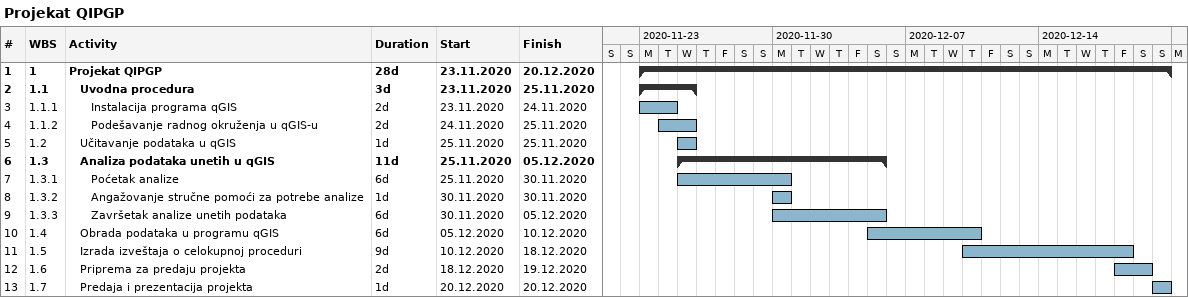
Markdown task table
Projekat QIPGP

| ID | WBS | Task | Duration | Start | Finish |
|---|---|---|---|---|---|
| 1 | 1 | **Projekat QIPGP** | 28d | 2020-11-23 | 2020-12-20 |
| 2 | 1.1 | **Uvodna procedura** | 3d | 2020-11-23 | 2020-11-25 |
| 3 | 1.1.1 | Instalacija programa qGIS | 2d | 2020-11-23 | 2020-11-24 |
| 4 | 1.1.2 | Podešavanje radnog okruženja u qGIS-u | 2d | 2020-11-24 | 2020-11-25 |
| 5 | 1.2 | Učitavanje podataka u qGIS | 1d | 2020-11-25 | 2020-11-25 |
| 6 | 1.3 | **Analiza podataka unetih u qGIS** | 11d | 2020-11-25 | 2020-12-05 |
| 7 | 1.3.1 | Poćetak analize | 6d | 2020-11-25 | 2020-11-30 |
| 8 | 1.3.2 | Angažovanje stručne pomoći za potrebe analize | 1d | 2020-11-30 | 2020-11-30 |
| 9 | 1.3.3 | Završetak analize unetih podataka | 6d | 2020-11-30 | 2020-12-05 |
| 10 | 1.4 | Obrada podataka u programu qGIS | 6d | 2020-12-05 | 2020-12-10 |
| 11 | 1.5 | Izrada izveštaja o celokupnoj proceduri | 9d | 2020-12-10 | 2020-12-18 |
| 12 | 1.6 | Priprema za predaju projekta | 2d | 2020-12-18 | 2020-12-19 |
| 13 | 1.7 | Predaja i prezentacija projekta | 1d | 2020-12-20 | 2020-12-20 |
